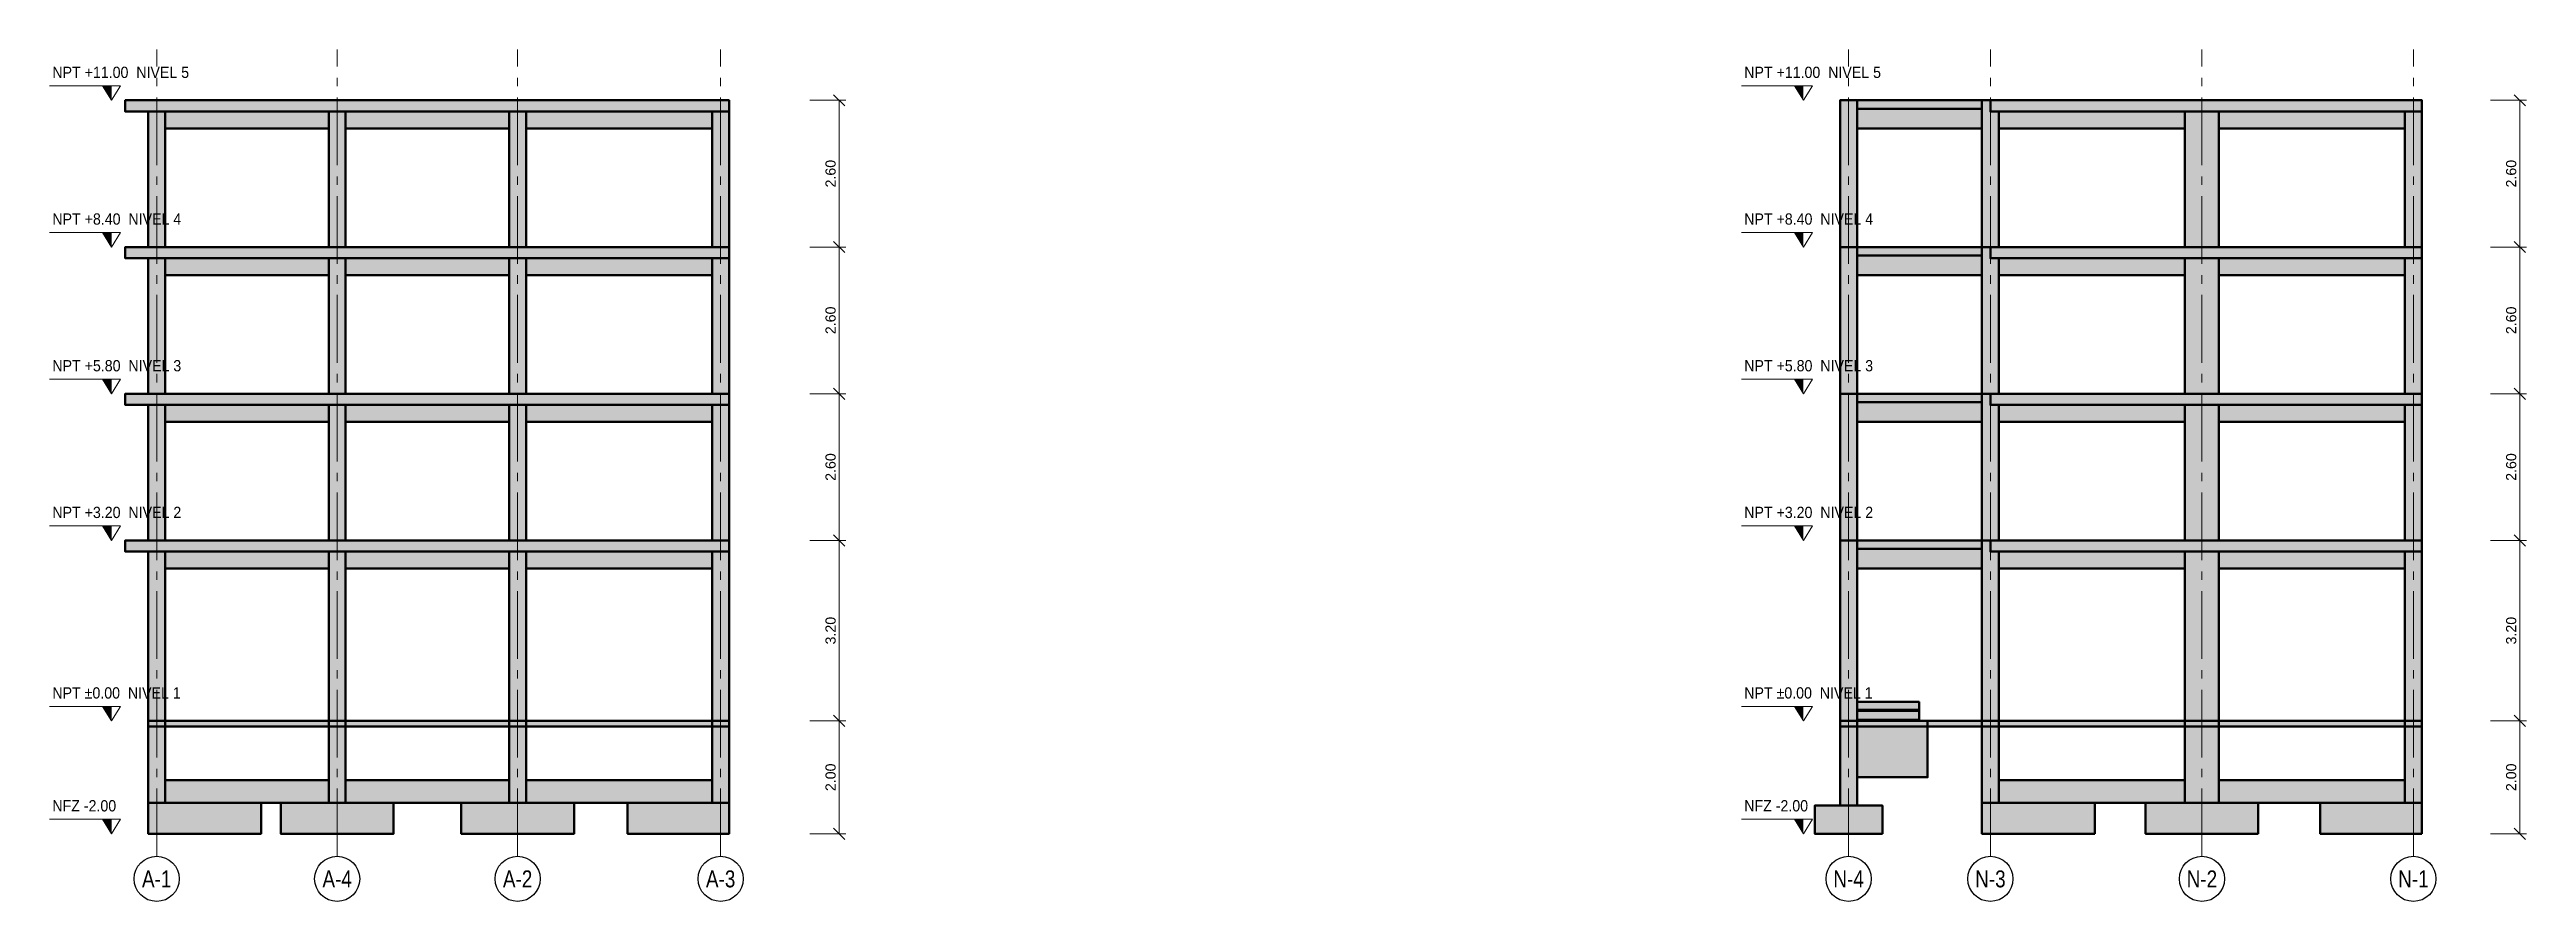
# Model space of a CAD drawing. Header units: metres. Extents: x -2 to 242, y -3 to 12.
# Drawn here: x 198.1 to 242.02, y -3.2 to 11.9 of the extents above.
import ezdxf
from ezdxf.enums import TextEntityAlignment as Align

# ---------------------------------------------------------------- set-up
doc = ezdxf.new("R2010")
doc.units = ezdxf.units.M
doc.linetypes.add('EJE100', pattern=[1.75, 1.2, -0.2, 0.15, -0.2])
for name, color, linetype, lineweight in [('E-CORTE', 7, 'Continuous', 50), ('E-CORTE-ACH', 254, 'Continuous', 0), ('E-COTA', 7, 'Continuous', 13), ('E-EJES', 1, 'Continuous', 18), ('E-EJES-ID', 7, 'Continuous', 25), ('E-NIVEL', 7, 'Continuous', 18)]:
    doc.layers.add(name, color=color, linetype=linetype, lineweight=lineweight)
doc.styles.add('ARIAL', font='arial.ttf')
doc.dimstyles.new('COTA100', dxfattribs={"dimtxt": 0.18, "dimasz": 0.12, "dimexe": 0.12, "dimexo": 0.08, "dimgap": 0.06, "dimtad": 1, "dimzin": 0, "dimdsep": 46, "dimtxsty": 'ARIAL', "dimtsz": 0.1, "dimcen": 2.5, "dimclrd": 7, "dimclre": 7, "dimclrt": 7, "dimazin": 3, "dimtfac": 1, "dimtmove": 2, "dimatfit": 3, "dimlwd": 13, "dimlwe": 13})

msp = doc.modelspace()

# ---------------------------------------------------------------- hatches: boundary and pattern name
at = {"layer": 'E-CORTE-ACH'}
for points in [[(210.15, 10.902), (210.15, 10.8), (208.0853, 10.8), (202.6931, 10.8), (199.4435, 10.8), (199.4435, 10.9161), (199.4435, 11), (202.6931, 11), (208.0853, 11), (210.15, 11)], [(230.15, 8.4), (230, 8.4), (229.85, 8.4), (229.85, 9.7), (229.85, 11), (230, 11), (230.15, 11), (230.15, 9.7)], [(230.15, 11), (231.8112, 11), (232.365, 11), (232.365, 10.8875), (232.365, 10.85), (231.8112, 10.85), (230.15, 10.85), (230.15, 10.9625)], [(232.665, 8.4), (232.515, 8.4), (232.365, 8.4), (232.365, 9.45), (232.365, 10.5), (232.365, 10.65), (232.365, 10.8), (232.365, 10.825), (232.365, 10.85), (232.365, 10.925), (232.365, 11), (232.44, 11), (232.515, 11), (232.515, 10.9), (232.515, 10.8), (232.59, 10.8), (232.665, 10.8), (232.665, 10.65), (232.665, 10.5), (232.665, 9.45)], [(232.515, 11), (233.0816, 11), (240.165, 11), (240.165, 10.9318), (240.165, 10.8), (233.0816, 10.8), (232.515, 10.8), (232.515, 10.9852)], [(199.85, 9.45), (199.85, 10.5), (199.85, 10.65), (199.85, 10.8), (200, 10.8), (200.15, 10.8), (200.15, 10.65), (200.15, 10.5), (200.15, 9.45), (200.15, 8.4), (200, 8.4), (199.85, 8.4)], [(200.15, 10.5), (200.15, 10.65), (200.15, 10.8), (201.6, 10.8), (203.05, 10.8), (203.05, 10.65), (203.05, 10.5), (201.6, 10.5)], [(203.05, 9.45), (203.05, 10.5), (203.05, 10.65), (203.05, 10.8), (203.2, 10.8), (203.35, 10.8), (203.35, 10.65), (203.35, 10.5), (203.35, 9.45), (203.35, 8.4), (203.2, 8.4), (203.05, 8.4)], [(203.35, 10.5), (203.35, 10.65), (203.35, 10.8), (204.8, 10.8), (206.25, 10.8), (206.25, 10.65), (206.25, 10.5), (204.8, 10.5)], [(206.25, 9.45), (206.25, 10.5), (206.25, 10.65), (206.25, 10.8), (206.4, 10.8), (206.55, 10.8), (206.55, 10.65), (206.55, 10.5), (206.55, 9.45), (206.55, 8.4), (206.4, 8.4), (206.25, 8.4)], [(206.55, 10.5), (206.55, 10.65), (206.55, 10.8), (208.2, 10.8), (209.85, 10.8), (209.85, 10.65), (209.85, 10.5), (208.2, 10.5)], [(209.85, 9.45), (209.85, 10.5), (209.85, 10.65), (209.85, 10.8), (210, 10.8), (210.15, 10.8), (210.15, 10.65), (210.15, 10.5), (210.15, 9.45), (210.15, 8.4), (210, 8.4), (209.85, 8.4)], [(231.2575, 10.5), (230.15, 10.5), (230.15, 10.675), (230.15, 10.85), (231.2575, 10.85), (232.365, 10.85), (232.365, 10.675), (232.365, 10.5)], [(234.315, 10.5), (232.665, 10.5), (232.665, 10.65), (232.665, 10.8), (234.315, 10.8), (235.965, 10.8), (235.965, 10.65), (235.965, 10.5)], [(236.265, 10.8), (236.565, 10.8), (236.565, 10.65), (236.565, 10.5), (236.565, 9.45), (236.565, 8.4), (236.265, 8.4), (235.965, 8.4), (235.965, 9.45), (235.965, 10.5), (235.965, 10.65), (235.965, 10.8)], [(238.215, 10.5), (236.565, 10.5), (236.565, 10.65), (236.565, 10.8), (238.215, 10.8), (239.865, 10.8), (239.865, 10.65), (239.865, 10.5)], [(240.165, 8.4), (240.015, 8.4), (239.865, 8.4), (239.865, 9.45), (239.865, 10.5), (239.865, 10.65), (239.865, 10.8), (240.015, 10.8), (240.165, 10.8), (240.165, 10.65), (240.165, 10.5), (240.165, 9.45)], [(210.15, 8.302), (210.15, 8.2), (208.0853, 8.2), (202.6931, 8.2), (199.4435, 8.2), (199.4435, 8.3161), (199.4435, 8.4), (202.6931, 8.4), (208.0853, 8.4), (210.15, 8.4)], [(230.15, 5.8), (230, 5.8), (229.85, 5.8), (229.85, 7.1), (229.85, 8.4), (230, 8.4), (230.15, 8.4), (230.15, 7.1)], [(230.15, 8.4), (231.8112, 8.4), (232.365, 8.4), (232.365, 8.2875), (232.365, 8.25), (231.8112, 8.25), (230.15, 8.25), (230.15, 8.3625)], [(232.665, 5.8), (232.515, 5.8), (232.365, 5.8), (232.365, 6.85), (232.365, 7.9), (232.365, 8.05), (232.365, 8.2), (232.365, 8.225), (232.365, 8.25), (232.365, 8.325), (232.365, 8.4), (232.44, 8.4), (232.515, 8.4), (232.515, 8.3), (232.515, 8.2), (232.59, 8.2), (232.665, 8.2), (232.665, 8.05), (232.665, 7.9), (232.665, 6.85)], [(232.515, 8.4), (233.0816, 8.4), (240.165, 8.4), (240.165, 8.3318), (240.165, 8.2), (233.0816, 8.2), (232.515, 8.2), (232.515, 8.3852)], [(199.85, 6.85), (199.85, 7.9), (199.85, 8.05), (199.85, 8.2), (200, 8.2), (200.15, 8.2), (200.15, 8.05), (200.15, 7.9), (200.15, 6.85), (200.15, 5.8), (200, 5.8), (199.85, 5.8)], [(200.15, 7.9), (200.15, 8.05), (200.15, 8.2), (201.6, 8.2), (203.05, 8.2), (203.05, 8.05), (203.05, 7.9), (201.6, 7.9)], [(203.05, 6.85), (203.05, 7.9), (203.05, 8.05), (203.05, 8.2), (203.2, 8.2), (203.35, 8.2), (203.35, 8.05), (203.35, 7.9), (203.35, 6.85), (203.35, 5.8), (203.2, 5.8), (203.05, 5.8)], [(203.35, 7.9), (203.35, 8.05), (203.35, 8.2), (204.8, 8.2), (206.25, 8.2), (206.25, 8.05), (206.25, 7.9), (204.8, 7.9)], [(206.25, 6.85), (206.25, 7.9), (206.25, 8.05), (206.25, 8.2), (206.4, 8.2), (206.55, 8.2), (206.55, 8.05), (206.55, 7.9), (206.55, 6.85), (206.55, 5.8), (206.4, 5.8), (206.25, 5.8)], [(206.55, 7.9), (206.55, 8.05), (206.55, 8.2), (208.2, 8.2), (209.85, 8.2), (209.85, 8.05), (209.85, 7.9), (208.2, 7.9)], [(209.85, 6.85), (209.85, 7.9), (209.85, 8.05), (209.85, 8.2), (210, 8.2), (210.15, 8.2), (210.15, 8.05), (210.15, 7.9), (210.15, 6.85), (210.15, 5.8), (210, 5.8), (209.85, 5.8)], [(231.2575, 7.9), (230.15, 7.9), (230.15, 8.075), (230.15, 8.25), (231.2575, 8.25), (232.365, 8.25), (232.365, 8.075), (232.365, 7.9)], [(234.315, 7.9), (232.665, 7.9), (232.665, 8.05), (232.665, 8.2), (234.315, 8.2), (235.965, 8.2), (235.965, 8.05), (235.965, 7.9)], [(236.265, 8.2), (236.565, 8.2), (236.565, 8.05), (236.565, 7.9), (236.565, 6.85), (236.565, 5.8), (236.265, 5.8), (235.965, 5.8), (235.965, 6.85), (235.965, 7.9), (235.965, 8.05), (235.965, 8.2)], [(238.215, 7.9), (236.565, 7.9), (236.565, 8.05), (236.565, 8.2), (238.215, 8.2), (239.865, 8.2), (239.865, 8.05), (239.865, 7.9)], [(240.165, 5.8), (240.015, 5.8), (239.865, 5.8), (239.865, 6.85), (239.865, 7.9), (239.865, 8.05), (239.865, 8.2), (240.015, 8.2), (240.165, 8.2), (240.165, 8.05), (240.165, 7.9), (240.165, 6.85)], [(210.15, 5.702), (210.15, 5.6), (208.0853, 5.6), (202.6931, 5.6), (199.4435, 5.6), (199.4435, 5.7161), (199.4435, 5.8), (202.6931, 5.8), (208.0853, 5.8), (210.15, 5.8)], [(230.15, 3.2), (230, 3.2), (229.85, 3.2), (229.85, 4.5), (229.85, 5.8), (230, 5.8), (230.15, 5.8), (230.15, 4.5)], [(230.15, 5.8), (231.8112, 5.8), (232.365, 5.8), (232.365, 5.6875), (232.365, 5.65), (231.8112, 5.65), (230.15, 5.65), (230.15, 5.7625)], [(232.665, 3.2), (232.515, 3.2), (232.365, 3.2), (232.365, 4.25), (232.365, 5.3), (232.365, 5.45), (232.365, 5.6), (232.365, 5.625), (232.365, 5.65), (232.365, 5.725), (232.365, 5.8), (232.44, 5.8), (232.515, 5.8), (232.515, 5.7), (232.515, 5.6), (232.59, 5.6), (232.665, 5.6), (232.665, 5.45), (232.665, 5.3), (232.665, 4.25)], [(232.515, 5.8), (233.0816, 5.8), (240.165, 5.8), (240.165, 5.7318), (240.165, 5.6), (233.0816, 5.6), (232.515, 5.6), (232.515, 5.7852)], [(199.85, 4.25), (199.85, 5.3), (199.85, 5.45), (199.85, 5.6), (200, 5.6), (200.15, 5.6), (200.15, 5.45), (200.15, 5.3), (200.15, 4.25), (200.15, 3.2), (200, 3.2), (199.85, 3.2)], [(200.15, 5.3), (200.15, 5.45), (200.15, 5.6), (201.6, 5.6), (203.05, 5.6), (203.05, 5.45), (203.05, 5.3), (201.6, 5.3)], [(203.05, 4.25), (203.05, 5.3), (203.05, 5.45), (203.05, 5.6), (203.2, 5.6), (203.35, 5.6), (203.35, 5.45), (203.35, 5.3), (203.35, 4.25), (203.35, 3.2), (203.2, 3.2), (203.05, 3.2)], [(203.35, 5.3), (203.35, 5.45), (203.35, 5.6), (204.8, 5.6), (206.25, 5.6), (206.25, 5.45), (206.25, 5.3), (204.8, 5.3)], [(206.25, 4.25), (206.25, 5.3), (206.25, 5.45), (206.25, 5.6), (206.4, 5.6), (206.55, 5.6), (206.55, 5.45), (206.55, 5.3), (206.55, 4.25), (206.55, 3.2), (206.4, 3.2), (206.25, 3.2)], [(206.55, 5.3), (206.55, 5.45), (206.55, 5.6), (208.2, 5.6), (209.85, 5.6), (209.85, 5.45), (209.85, 5.3), (208.2, 5.3)], [(209.85, 4.25), (209.85, 5.3), (209.85, 5.45), (209.85, 5.6), (210, 5.6), (210.15, 5.6), (210.15, 5.45), (210.15, 5.3), (210.15, 4.25), (210.15, 3.2), (210, 3.2), (209.85, 3.2)], [(231.2575, 5.3), (230.15, 5.3), (230.15, 5.475), (230.15, 5.65), (231.2575, 5.65), (232.365, 5.65), (232.365, 5.475), (232.365, 5.3)], [(234.315, 5.3), (232.665, 5.3), (232.665, 5.45), (232.665, 5.6), (234.315, 5.6), (235.965, 5.6), (235.965, 5.45), (235.965, 5.3)], [(236.265, 5.6), (236.565, 5.6), (236.565, 5.45), (236.565, 5.3), (236.565, 4.25), (236.565, 3.2), (236.265, 3.2), (235.965, 3.2), (235.965, 4.25), (235.965, 5.3), (235.965, 5.45), (235.965, 5.6)], [(238.215, 5.3), (236.565, 5.3), (236.565, 5.45), (236.565, 5.6), (238.215, 5.6), (239.865, 5.6), (239.865, 5.45), (239.865, 5.3)], [(240.165, 3.2), (240.015, 3.2), (239.865, 3.2), (239.865, 4.25), (239.865, 5.3), (239.865, 5.45), (239.865, 5.6), (240.015, 5.6), (240.165, 5.6), (240.165, 5.45), (240.165, 5.3), (240.165, 4.25)], [(210.15, 3.102), (210.15, 3), (208.0853, 3), (202.6931, 3), (199.4435, 3), (199.4435, 3.1161), (199.4435, 3.2), (202.6931, 3.2), (208.0853, 3.2), (210.15, 3.2)], [(230.15, 0), (230.1242, 0), (229.85, 0), (229.85, 1.6), (229.85, 3.2), (230.1242, 3.2), (230.15, 3.2), (230.15, 0.2746)], [(230.15, 3.2), (231.8112, 3.2), (232.365, 3.2), (232.365, 3.0875), (232.365, 3.05), (231.8112, 3.05), (230.15, 3.05), (230.15, 3.1625)], [(232.665, 0), (232.515, 0), (232.365, 0), (232.365, 1.35), (232.365, 2.7), (232.365, 2.85), (232.365, 3), (232.365, 3.025), (232.365, 3.05), (232.365, 3.125), (232.365, 3.2), (232.44, 3.2), (232.515, 3.2), (232.515, 3.1), (232.515, 3), (232.59, 3), (232.665, 3), (232.665, 2.85), (232.665, 2.7), (232.665, 1.35)], [(232.515, 3.2), (233.0816, 3.2), (240.165, 3.2), (240.165, 3.1318), (240.165, 3), (233.0816, 3), (232.515, 3), (232.515, 3.1852)], [(199.85, 1.35), (199.85, 2.7), (199.85, 2.85), (199.85, 3), (200, 3), (200.15, 3), (200.15, 2.85), (200.15, 2.7), (200.15, 1.35), (200.15, 0), (200, 0), (199.85, 0)], [(200.15, 2.7), (200.15, 2.85), (200.15, 3), (201.6, 3), (203.05, 3), (203.05, 2.85), (203.05, 2.7), (201.6, 2.7)], [(203.05, 1.35), (203.05, 2.7), (203.05, 2.85), (203.05, 3), (203.2, 3), (203.35, 3), (203.35, 2.85), (203.35, 2.7), (203.35, 1.35), (203.35, 0), (203.2, 0), (203.05, 0)], [(203.35, 2.7), (203.35, 2.85), (203.35, 3), (204.8, 3), (206.25, 3), (206.25, 2.85), (206.25, 2.7), (204.8, 2.7)], [(206.25, 1.35), (206.25, 2.7), (206.25, 2.85), (206.25, 3), (206.4, 3), (206.55, 3), (206.55, 2.85), (206.55, 2.7), (206.55, 1.35), (206.55, 0), (206.4, 0), (206.25, 0)], [(206.55, 2.7), (206.55, 2.85), (206.55, 3), (208.2, 3), (209.85, 3), (209.85, 2.85), (209.85, 2.7), (208.2, 2.7)], [(209.85, 1.35), (209.85, 2.7), (209.85, 2.85), (209.85, 3), (210, 3), (210.15, 3), (210.15, 2.85), (210.15, 2.7), (210.15, 1.35), (210.15, 0), (210, 0), (209.85, 0)], [(231.2575, 2.7), (230.15, 2.7), (230.15, 2.875), (230.15, 3.05), (231.2575, 3.05), (232.365, 3.05), (232.365, 2.875), (232.365, 2.7)], [(234.315, 2.7), (232.665, 2.7), (232.665, 2.85), (232.665, 3), (234.315, 3), (235.965, 3), (235.965, 2.85), (235.965, 2.7)], [(236.265, 3), (236.565, 3), (236.565, 2.85), (236.565, 2.7), (236.565, 1.35), (236.565, 0), (236.265, 0), (235.965, 0), (235.965, 1.35), (235.965, 2.7), (235.965, 2.85), (235.965, 3)], [(238.215, 2.7), (236.565, 2.7), (236.565, 2.85), (236.565, 3), (238.215, 3), (239.865, 3), (239.865, 2.85), (239.865, 2.7)], [(240.165, 0), (240.015, 0), (239.865, 0), (239.865, 1.35), (239.865, 2.7), (239.865, 2.85), (239.865, 3), (240.015, 3), (240.165, 3), (240.165, 2.85), (240.165, 2.7), (240.165, 1.35)], [(199.85, -0.725), (199.85, 0), (199.8625, 0), (199.875, 0), (200.0691, 0), (200.15, 0), (200.15, -0.725), (200.15, -1.45), (200.0691, -1.45), (199.875, -1.45), (199.8625, -1.45), (199.85, -1.45)], [(210.15, -0.0622), (210.15, -0.1), (208.125, -0.1), (202.975, -0.1), (199.85, -0.1), (199.85, -0.05), (199.85, 0), (202.975, 0), (208.125, 0), (210.15, 0)], [(203.05, -0.725), (203.05, 0), (203.2, 0), (203.35, 0), (203.35, -0.725), (203.35, -1.45), (203.2, -1.45), (203.05, -1.45)], [(206.25, -0.725), (206.25, 0), (206.4, 0), (206.55, 0), (206.55, -0.725), (206.55, -1.45), (206.4, -1.45), (206.25, -1.45)], [(209.85, -0.725), (209.85, 0), (209.9309, 0), (210.125, 0), (210.1375, 0), (210.15, 0), (210.15, -0.725), (210.15, -1.45), (210.1375, -1.45), (210.125, -1.45), (209.9309, -1.45), (209.85, -1.45)], [(230.15, -1.5), (230, -1.5), (229.85, -1.5), (229.85, -0.75), (229.85, 0), (230, 0), (230.15, 0), (230.15, -0.75)], [(229.85, 0), (232.1787, 0), (232.9427, 0), (240.165, 0), (240.165, -0.0364), (240.165, -0.1), (232.9427, -0.1), (232.1787, -0.1), (229.85, -0.1), (229.85, -0.0074)], [(231.0535, 0.3368), (231.25, 0.3368), (231.25, 0.1985), (231.25, 0.1903), (231.25, 0.1864), (231.25, 0.1844), (231.25, 0.1832), (231.25, 0.1785), (231.1321, 0.1785), (230.15, 0.1785), (230.15, 0.1832), (230.15, 0.1844), (230.15, 0.1864), (230.15, 0.1903), (230.15, 0.1985), (230.15, 0.3368)], [(230.15, 0.1792), (230.15, 0.1985), (230.2678, 0.1985), (231.25, 0.1985), (231.25, 0.1792), (231.25, 0.0186), (230.2678, 0.0186), (230.15, 0.0186)], [(230.15, -0.8), (230.15, 0), (231.15, 0), (231.4, 0), (231.4, -0.2), (231.4, -1), (231.15, -1), (230.15, -1)], [(232.665, -1.45), (232.5841, -1.45), (232.39, -1.45), (232.3775, -1.45), (232.365, -1.45), (232.365, -0.725), (232.365, 0), (232.3775, 0), (232.39, 0), (232.5841, 0), (232.665, 0), (232.665, -0.725)], [(236.565, -1.45), (236.4854, -1.45), (236.39, -1.45), (236.265, -1.45), (236.14, -1.45), (236.0445, -1.45), (235.965, -1.45), (235.965, -0.725), (235.965, 0), (236.0445, 0), (236.14, 0), (236.265, 0), (236.39, 0), (236.4854, 0), (236.565, 0), (236.565, -0.725)], [(240.165, -1.45), (240.1525, -1.45), (240.14, -1.45), (239.9458, -1.45), (239.865, -1.45), (239.865, -0.725), (239.865, 0), (239.9458, 0), (240.14, 0), (240.1525, 0), (240.165, 0), (240.165, -0.725)], [(200.15, -1.45), (200.15, -1.25), (200.15, -1.05), (201.6, -1.05), (203.05, -1.05), (203.05, -1.25), (203.05, -1.45), (201.6, -1.45)], [(203.35, -1.45), (203.35, -1.25), (203.35, -1.05), (204.8, -1.05), (206.25, -1.05), (206.25, -1.25), (206.25, -1.45), (204.8, -1.45)], [(206.55, -1.45), (206.55, -1.25), (206.55, -1.05), (208.2, -1.05), (209.85, -1.05), (209.85, -1.25), (209.85, -1.45), (208.2, -1.45)], [(234.315, -1.45), (232.665, -1.45), (232.665, -1.25), (232.665, -1.05), (234.315, -1.05), (235.965, -1.05), (235.965, -1.25), (235.965, -1.45)], [(238.215, -1.45), (236.565, -1.45), (236.565, -1.25), (236.565, -1.05), (238.215, -1.05), (239.865, -1.05), (239.865, -1.25), (239.865, -1.45)], [(199.85, -1.725), (199.85, -1.45), (200.85, -1.45), (201.85, -1.45), (201.85, -1.725), (201.85, -2), (200.85, -2), (199.85, -2)], [(202.2, -1.725), (202.2, -1.45), (203.2, -1.45), (204.2, -1.45), (204.2, -1.725), (204.2, -2), (203.2, -2), (202.2, -2)], [(205.4, -1.725), (205.4, -1.45), (206.4, -1.45), (207.4, -1.45), (207.4, -1.725), (207.4, -2), (206.4, -2), (205.4, -2)], [(208.35, -1.725), (208.35, -1.45), (209.25, -1.45), (210.15, -1.45), (210.15, -1.725), (210.15, -2), (209.25, -2), (208.35, -2)], [(230.6, -2), (230, -2), (229.4, -2), (229.4, -1.75), (229.4, -1.5), (230, -1.5), (230.6, -1.5), (230.6, -1.75)], [(234.365, -2), (233.365, -2), (232.365, -2), (232.365, -1.725), (232.365, -1.45), (233.365, -1.45), (234.365, -1.45), (234.365, -1.725)], [(237.265, -2), (236.265, -2), (235.265, -2), (235.265, -1.725), (235.265, -1.45), (236.265, -1.45), (237.265, -1.45), (237.265, -1.725)], [(240.165, -2), (239.265, -2), (238.365, -2), (238.365, -1.725), (238.365, -1.45), (239.265, -1.45), (240.165, -1.45), (240.165, -1.725)]]:
    msp.add_hatch(color=256, dxfattribs=at).paths.add_polyline_path(points)
at = {"layer": 'E-NIVEL'}
for points in [[(199.2, 11), (199.04, 11.256), (199.2, 11.256)], [(229.2, 11), (229.04, 11.256), (229.2, 11.256)], [(199.2, 8.4), (199.04, 8.656), (199.2, 8.656)], [(229.2, 8.4), (229.04, 8.656), (229.2, 8.656)], [(199.2, 5.8), (199.04, 6.056), (199.2, 6.056)], [(229.2, 5.8), (229.04, 6.056), (229.2, 6.056)], [(199.2, 3.2), (199.04, 3.456), (199.2, 3.456)], [(229.2, 3.2), (229.04, 3.456), (229.2, 3.456)], [(199.2, 0), (199.04, 0.256), (199.2, 0.256)], [(229.2, 0), (229.04, 0.256), (229.2, 0.256)], [(199.2, -2), (199.04, -1.744), (199.2, -1.744)], [(229.2, -2), (229.04, -1.744), (229.2, -1.744)]]:
    msp.add_hatch(color=7, dxfattribs=at).paths.add_polyline_path(points)

# ---------------------------------------------------------------- linework, layer by layer
at = {"layer": 'E-CORTE'}
for points in [[(210.15, 10.902), (210.15, 10.8), (208.0853, 10.8), (202.6931, 10.8), (199.4435, 10.8), (199.4435, 10.9161), (199.4435, 11), (202.6931, 11), (208.0853, 11), (210.15, 11), (210.15, 10.902)], [(230.15, 8.4), (230, 8.4), (229.85, 8.4), (229.85, 9.7), (229.85, 11), (230, 11), (230.15, 11), (230.15, 9.7), (230.15, 8.4)], [(230.15, 11), (231.8112, 11), (232.365, 11), (232.365, 10.8875), (232.365, 10.85), (231.8112, 10.85), (230.15, 10.85), (230.15, 10.9625), (230.15, 11)], [(232.665, 8.4), (232.515, 8.4), (232.365, 8.4), (232.365, 9.45), (232.365, 10.5), (232.365, 10.65), (232.365, 10.8), (232.365, 10.825), (232.365, 10.85), (232.365, 10.925), (232.365, 11), (232.44, 11), (232.515, 11), (232.515, 10.9), (232.515, 10.8), (232.59, 10.8), (232.665, 10.8), (232.665, 10.65), (232.665, 10.5), (232.665, 9.45), (232.665, 8.4)], [(232.515, 11), (233.0816, 11), (240.165, 11), (240.165, 10.9318), (240.165, 10.8), (233.0816, 10.8), (232.515, 10.8), (232.515, 10.9852), (232.515, 11)], [(199.85, 9.45), (199.85, 10.5), (199.85, 10.65), (199.85, 10.8), (200, 10.8), (200.15, 10.8), (200.15, 10.65), (200.15, 10.5), (200.15, 9.45), (200.15, 8.4), (200, 8.4), (199.85, 8.4), (199.85, 9.45)], [(200.15, 10.5), (200.15, 10.65), (200.15, 10.8), (201.6, 10.8), (203.05, 10.8), (203.05, 10.65), (203.05, 10.5), (201.6, 10.5), (200.15, 10.5)], [(203.05, 9.45), (203.05, 10.5), (203.05, 10.65), (203.05, 10.8), (203.2, 10.8), (203.35, 10.8), (203.35, 10.65), (203.35, 10.5), (203.35, 9.45), (203.35, 8.4), (203.2, 8.4), (203.05, 8.4), (203.05, 9.45)], [(203.35, 10.5), (203.35, 10.65), (203.35, 10.8), (204.8, 10.8), (206.25, 10.8), (206.25, 10.65), (206.25, 10.5), (204.8, 10.5), (203.35, 10.5)], [(206.25, 9.45), (206.25, 10.5), (206.25, 10.65), (206.25, 10.8), (206.4, 10.8), (206.55, 10.8), (206.55, 10.65), (206.55, 10.5), (206.55, 9.45), (206.55, 8.4), (206.4, 8.4), (206.25, 8.4), (206.25, 9.45)], [(206.55, 10.5), (206.55, 10.65), (206.55, 10.8), (208.2, 10.8), (209.85, 10.8), (209.85, 10.65), (209.85, 10.5), (208.2, 10.5), (206.55, 10.5)], [(209.85, 9.45), (209.85, 10.5), (209.85, 10.65), (209.85, 10.8), (210, 10.8), (210.15, 10.8), (210.15, 10.65), (210.15, 10.5), (210.15, 9.45), (210.15, 8.4), (210, 8.4), (209.85, 8.4), (209.85, 9.45)], [(231.2575, 10.5), (230.15, 10.5), (230.15, 10.675), (230.15, 10.85), (231.2575, 10.85), (232.365, 10.85), (232.365, 10.675), (232.365, 10.5), (231.2575, 10.5)], [(234.315, 10.5), (232.665, 10.5), (232.665, 10.65), (232.665, 10.8), (234.315, 10.8), (235.965, 10.8), (235.965, 10.65), (235.965, 10.5), (234.315, 10.5)], [(236.265, 10.8), (236.565, 10.8), (236.565, 10.65), (236.565, 10.5), (236.565, 9.45), (236.565, 8.4), (236.265, 8.4), (235.965, 8.4), (235.965, 9.45), (235.965, 10.5), (235.965, 10.65), (235.965, 10.8), (236.265, 10.8)], [(238.215, 10.5), (236.565, 10.5), (236.565, 10.65), (236.565, 10.8), (238.215, 10.8), (239.865, 10.8), (239.865, 10.65), (239.865, 10.5), (238.215, 10.5)], [(240.165, 8.4), (240.015, 8.4), (239.865, 8.4), (239.865, 9.45), (239.865, 10.5), (239.865, 10.65), (239.865, 10.8), (240.015, 10.8), (240.165, 10.8), (240.165, 10.65), (240.165, 10.5), (240.165, 9.45), (240.165, 8.4)], [(210.15, 8.302), (210.15, 8.2), (208.0853, 8.2), (202.6931, 8.2), (199.4435, 8.2), (199.4435, 8.3161), (199.4435, 8.4), (202.6931, 8.4), (208.0853, 8.4), (210.15, 8.4), (210.15, 8.302)], [(230.15, 5.8), (230, 5.8), (229.85, 5.8), (229.85, 7.1), (229.85, 8.4), (230, 8.4), (230.15, 8.4), (230.15, 7.1), (230.15, 5.8)], [(230.15, 8.4), (231.8112, 8.4), (232.365, 8.4), (232.365, 8.2875), (232.365, 8.25), (231.8112, 8.25), (230.15, 8.25), (230.15, 8.3625), (230.15, 8.4)], [(232.665, 5.8), (232.515, 5.8), (232.365, 5.8), (232.365, 6.85), (232.365, 7.9), (232.365, 8.05), (232.365, 8.2), (232.365, 8.225), (232.365, 8.25), (232.365, 8.325), (232.365, 8.4), (232.44, 8.4), (232.515, 8.4), (232.515, 8.3), (232.515, 8.2), (232.59, 8.2), (232.665, 8.2), (232.665, 8.05), (232.665, 7.9), (232.665, 6.85), (232.665, 5.8)], [(232.515, 8.4), (233.0816, 8.4), (240.165, 8.4), (240.165, 8.3318), (240.165, 8.2), (233.0816, 8.2), (232.515, 8.2), (232.515, 8.3852), (232.515, 8.4)], [(199.85, 6.85), (199.85, 7.9), (199.85, 8.05), (199.85, 8.2), (200, 8.2), (200.15, 8.2), (200.15, 8.05), (200.15, 7.9), (200.15, 6.85), (200.15, 5.8), (200, 5.8), (199.85, 5.8), (199.85, 6.85)], [(200.15, 7.9), (200.15, 8.05), (200.15, 8.2), (201.6, 8.2), (203.05, 8.2), (203.05, 8.05), (203.05, 7.9), (201.6, 7.9), (200.15, 7.9)], [(203.05, 6.85), (203.05, 7.9), (203.05, 8.05), (203.05, 8.2), (203.2, 8.2), (203.35, 8.2), (203.35, 8.05), (203.35, 7.9), (203.35, 6.85), (203.35, 5.8), (203.2, 5.8), (203.05, 5.8), (203.05, 6.85)], [(203.35, 7.9), (203.35, 8.05), (203.35, 8.2), (204.8, 8.2), (206.25, 8.2), (206.25, 8.05), (206.25, 7.9), (204.8, 7.9), (203.35, 7.9)], [(206.25, 6.85), (206.25, 7.9), (206.25, 8.05), (206.25, 8.2), (206.4, 8.2), (206.55, 8.2), (206.55, 8.05), (206.55, 7.9), (206.55, 6.85), (206.55, 5.8), (206.4, 5.8), (206.25, 5.8), (206.25, 6.85)], [(206.55, 7.9), (206.55, 8.05), (206.55, 8.2), (208.2, 8.2), (209.85, 8.2), (209.85, 8.05), (209.85, 7.9), (208.2, 7.9), (206.55, 7.9)], [(209.85, 6.85), (209.85, 7.9), (209.85, 8.05), (209.85, 8.2), (210, 8.2), (210.15, 8.2), (210.15, 8.05), (210.15, 7.9), (210.15, 6.85), (210.15, 5.8), (210, 5.8), (209.85, 5.8), (209.85, 6.85)], [(231.2575, 7.9), (230.15, 7.9), (230.15, 8.075), (230.15, 8.25), (231.2575, 8.25), (232.365, 8.25), (232.365, 8.075), (232.365, 7.9), (231.2575, 7.9)], [(234.315, 7.9), (232.665, 7.9), (232.665, 8.05), (232.665, 8.2), (234.315, 8.2), (235.965, 8.2), (235.965, 8.05), (235.965, 7.9), (234.315, 7.9)], [(236.265, 8.2), (236.565, 8.2), (236.565, 8.05), (236.565, 7.9), (236.565, 6.85), (236.565, 5.8), (236.265, 5.8), (235.965, 5.8), (235.965, 6.85), (235.965, 7.9), (235.965, 8.05), (235.965, 8.2), (236.265, 8.2)], [(238.215, 7.9), (236.565, 7.9), (236.565, 8.05), (236.565, 8.2), (238.215, 8.2), (239.865, 8.2), (239.865, 8.05), (239.865, 7.9), (238.215, 7.9)], [(240.165, 5.8), (240.015, 5.8), (239.865, 5.8), (239.865, 6.85), (239.865, 7.9), (239.865, 8.05), (239.865, 8.2), (240.015, 8.2), (240.165, 8.2), (240.165, 8.05), (240.165, 7.9), (240.165, 6.85), (240.165, 5.8)], [(210.15, 5.702), (210.15, 5.6), (208.0853, 5.6), (202.6931, 5.6), (199.4435, 5.6), (199.4435, 5.7161), (199.4435, 5.8), (202.6931, 5.8), (208.0853, 5.8), (210.15, 5.8), (210.15, 5.702)], [(230.15, 3.2), (230, 3.2), (229.85, 3.2), (229.85, 4.5), (229.85, 5.8), (230, 5.8), (230.15, 5.8), (230.15, 4.5), (230.15, 3.2)], [(230.15, 5.8), (231.8112, 5.8), (232.365, 5.8), (232.365, 5.6875), (232.365, 5.65), (231.8112, 5.65), (230.15, 5.65), (230.15, 5.7625), (230.15, 5.8)], [(232.665, 3.2), (232.515, 3.2), (232.365, 3.2), (232.365, 4.25), (232.365, 5.3), (232.365, 5.45), (232.365, 5.6), (232.365, 5.625), (232.365, 5.65), (232.365, 5.725), (232.365, 5.8), (232.44, 5.8), (232.515, 5.8), (232.515, 5.7), (232.515, 5.6), (232.59, 5.6), (232.665, 5.6), (232.665, 5.45), (232.665, 5.3), (232.665, 4.25), (232.665, 3.2)], [(232.515, 5.8), (233.0816, 5.8), (240.165, 5.8), (240.165, 5.7318), (240.165, 5.6), (233.0816, 5.6), (232.515, 5.6), (232.515, 5.7852), (232.515, 5.8)], [(199.85, 4.25), (199.85, 5.3), (199.85, 5.45), (199.85, 5.6), (200, 5.6), (200.15, 5.6), (200.15, 5.45), (200.15, 5.3), (200.15, 4.25), (200.15, 3.2), (200, 3.2), (199.85, 3.2), (199.85, 4.25)], [(200.15, 5.3), (200.15, 5.45), (200.15, 5.6), (201.6, 5.6), (203.05, 5.6), (203.05, 5.45), (203.05, 5.3), (201.6, 5.3), (200.15, 5.3)], [(203.05, 4.25), (203.05, 5.3), (203.05, 5.45), (203.05, 5.6), (203.2, 5.6), (203.35, 5.6), (203.35, 5.45), (203.35, 5.3), (203.35, 4.25), (203.35, 3.2), (203.2, 3.2), (203.05, 3.2), (203.05, 4.25)], [(203.35, 5.3), (203.35, 5.45), (203.35, 5.6), (204.8, 5.6), (206.25, 5.6), (206.25, 5.45), (206.25, 5.3), (204.8, 5.3), (203.35, 5.3)], [(206.25, 4.25), (206.25, 5.3), (206.25, 5.45), (206.25, 5.6), (206.4, 5.6), (206.55, 5.6), (206.55, 5.45), (206.55, 5.3), (206.55, 4.25), (206.55, 3.2), (206.4, 3.2), (206.25, 3.2), (206.25, 4.25)], [(206.55, 5.3), (206.55, 5.45), (206.55, 5.6), (208.2, 5.6), (209.85, 5.6), (209.85, 5.45), (209.85, 5.3), (208.2, 5.3), (206.55, 5.3)], [(209.85, 4.25), (209.85, 5.3), (209.85, 5.45), (209.85, 5.6), (210, 5.6), (210.15, 5.6), (210.15, 5.45), (210.15, 5.3), (210.15, 4.25), (210.15, 3.2), (210, 3.2), (209.85, 3.2), (209.85, 4.25)], [(231.2575, 5.3), (230.15, 5.3), (230.15, 5.475), (230.15, 5.65), (231.2575, 5.65), (232.365, 5.65), (232.365, 5.475), (232.365, 5.3), (231.2575, 5.3)], [(234.315, 5.3), (232.665, 5.3), (232.665, 5.45), (232.665, 5.6), (234.315, 5.6), (235.965, 5.6), (235.965, 5.45), (235.965, 5.3), (234.315, 5.3)], [(236.265, 5.6), (236.565, 5.6), (236.565, 5.45), (236.565, 5.3), (236.565, 4.25), (236.565, 3.2), (236.265, 3.2), (235.965, 3.2), (235.965, 4.25), (235.965, 5.3), (235.965, 5.45), (235.965, 5.6), (236.265, 5.6)], [(238.215, 5.3), (236.565, 5.3), (236.565, 5.45), (236.565, 5.6), (238.215, 5.6), (239.865, 5.6), (239.865, 5.45), (239.865, 5.3), (238.215, 5.3)], [(240.165, 3.2), (240.015, 3.2), (239.865, 3.2), (239.865, 4.25), (239.865, 5.3), (239.865, 5.45), (239.865, 5.6), (240.015, 5.6), (240.165, 5.6), (240.165, 5.45), (240.165, 5.3), (240.165, 4.25), (240.165, 3.2)], [(210.15, 3.102), (210.15, 3), (208.0853, 3), (202.6931, 3), (199.4435, 3), (199.4435, 3.1161), (199.4435, 3.2), (202.6931, 3.2), (208.0853, 3.2), (210.15, 3.2), (210.15, 3.102)], [(230.15, 0), (230.1242, 0), (229.85, 0), (229.85, 1.6), (229.85, 3.2), (230.1242, 3.2), (230.15, 3.2), (230.15, 0.2746), (230.15, 0)], [(230.15, 3.2), (231.8112, 3.2), (232.365, 3.2), (232.365, 3.0875), (232.365, 3.05), (231.8112, 3.05), (230.15, 3.05), (230.15, 3.1625), (230.15, 3.2)], [(232.665, 0), (232.515, 0), (232.365, 0), (232.365, 1.35), (232.365, 2.7), (232.365, 2.85), (232.365, 3), (232.365, 3.025), (232.365, 3.05), (232.365, 3.125), (232.365, 3.2), (232.44, 3.2), (232.515, 3.2), (232.515, 3.1), (232.515, 3), (232.59, 3), (232.665, 3), (232.665, 2.85), (232.665, 2.7), (232.665, 1.35), (232.665, 0)], [(232.515, 3.2), (233.0816, 3.2), (240.165, 3.2), (240.165, 3.1318), (240.165, 3), (233.0816, 3), (232.515, 3), (232.515, 3.1852), (232.515, 3.2)], [(199.85, 1.35), (199.85, 2.7), (199.85, 2.85), (199.85, 3), (200, 3), (200.15, 3), (200.15, 2.85), (200.15, 2.7), (200.15, 1.35), (200.15, 0), (200, 0), (199.85, 0), (199.85, 1.35)], [(200.15, 2.7), (200.15, 2.85), (200.15, 3), (201.6, 3), (203.05, 3), (203.05, 2.85), (203.05, 2.7), (201.6, 2.7), (200.15, 2.7)], [(203.05, 1.35), (203.05, 2.7), (203.05, 2.85), (203.05, 3), (203.2, 3), (203.35, 3), (203.35, 2.85), (203.35, 2.7), (203.35, 1.35), (203.35, 0), (203.2, 0), (203.05, 0), (203.05, 1.35)], [(203.35, 2.7), (203.35, 2.85), (203.35, 3), (204.8, 3), (206.25, 3), (206.25, 2.85), (206.25, 2.7), (204.8, 2.7), (203.35, 2.7)], [(206.25, 1.35), (206.25, 2.7), (206.25, 2.85), (206.25, 3), (206.4, 3), (206.55, 3), (206.55, 2.85), (206.55, 2.7), (206.55, 1.35), (206.55, 0), (206.4, 0), (206.25, 0), (206.25, 1.35)], [(206.55, 2.7), (206.55, 2.85), (206.55, 3), (208.2, 3), (209.85, 3), (209.85, 2.85), (209.85, 2.7), (208.2, 2.7), (206.55, 2.7)], [(209.85, 1.35), (209.85, 2.7), (209.85, 2.85), (209.85, 3), (210, 3), (210.15, 3), (210.15, 2.85), (210.15, 2.7), (210.15, 1.35), (210.15, 0), (210, 0), (209.85, 0), (209.85, 1.35)], [(231.2575, 2.7), (230.15, 2.7), (230.15, 2.875), (230.15, 3.05), (231.2575, 3.05), (232.365, 3.05), (232.365, 2.875), (232.365, 2.7), (231.2575, 2.7)], [(234.315, 2.7), (232.665, 2.7), (232.665, 2.85), (232.665, 3), (234.315, 3), (235.965, 3), (235.965, 2.85), (235.965, 2.7), (234.315, 2.7)], [(236.265, 3), (236.565, 3), (236.565, 2.85), (236.565, 2.7), (236.565, 1.35), (236.565, 0), (236.265, 0), (235.965, 0), (235.965, 1.35), (235.965, 2.7), (235.965, 2.85), (235.965, 3), (236.265, 3)], [(238.215, 2.7), (236.565, 2.7), (236.565, 2.85), (236.565, 3), (238.215, 3), (239.865, 3), (239.865, 2.85), (239.865, 2.7), (238.215, 2.7)], [(240.165, 0), (240.015, 0), (239.865, 0), (239.865, 1.35), (239.865, 2.7), (239.865, 2.85), (239.865, 3), (240.015, 3), (240.165, 3), (240.165, 2.85), (240.165, 2.7), (240.165, 1.35), (240.165, 0)], [(199.85, -0.725), (199.85, 0), (199.8625, 0), (199.875, 0), (200.0691, 0), (200.15, 0), (200.15, -0.725), (200.15, -1.45), (200.0691, -1.45), (199.875, -1.45), (199.8625, -1.45), (199.85, -1.45), (199.85, -0.725)], [(210.15, -0.0622), (210.15, -0.1), (208.125, -0.1), (202.975, -0.1), (199.85, -0.1), (199.85, -0.05), (199.85, 0), (202.975, 0), (208.125, 0), (210.15, 0), (210.15, -0.0622)], [(203.05, -0.725), (203.05, 0), (203.2, 0), (203.35, 0), (203.35, -0.725), (203.35, -1.45), (203.2, -1.45), (203.05, -1.45), (203.05, -0.725)], [(206.25, -0.725), (206.25, 0), (206.4, 0), (206.55, 0), (206.55, -0.725), (206.55, -1.45), (206.4, -1.45), (206.25, -1.45), (206.25, -0.725)], [(209.85, -0.725), (209.85, 0), (209.9309, 0), (210.125, 0), (210.1375, 0), (210.15, 0), (210.15, -0.725), (210.15, -1.45), (210.1375, -1.45), (210.125, -1.45), (209.9309, -1.45), (209.85, -1.45), (209.85, -0.725)], [(230.15, -1.5), (230, -1.5), (229.85, -1.5), (229.85, -0.75), (229.85, 0), (230, 0), (230.15, 0), (230.15, -0.75), (230.15, -1.5)], [(229.85, 0), (232.1787, 0), (232.9427, 0), (240.165, 0), (240.165, -0.0364), (240.165, -0.1), (232.9427, -0.1), (232.1787, -0.1), (229.85, -0.1), (229.85, -0.0074), (229.85, 0)], [(231.0535, 0.3368), (231.25, 0.3368), (231.25, 0.1985), (231.25, 0.1903), (231.25, 0.1864), (231.25, 0.1844), (231.25, 0.1832), (231.25, 0.1785), (231.1321, 0.1785), (230.15, 0.1785), (230.15, 0.1832), (230.15, 0.1844), (230.15, 0.1864), (230.15, 0.1903), (230.15, 0.1985), (230.15, 0.3368), (231.0535, 0.3368)], [(230.15, 0.1792), (230.15, 0.1985), (230.2678, 0.1985), (231.25, 0.1985), (231.25, 0.1792), (231.25, 0.0186), (230.2678, 0.0186), (230.15, 0.0186), (230.15, 0.1792)], [(230.15, -0.8), (230.15, 0), (231.15, 0), (231.4, 0), (231.4, -0.2), (231.4, -1), (231.15, -1), (230.15, -1), (230.15, -0.8)], [(232.665, -1.45), (232.5841, -1.45), (232.39, -1.45), (232.3775, -1.45), (232.365, -1.45), (232.365, -0.725), (232.365, 0), (232.3775, 0), (232.39, 0), (232.5841, 0), (232.665, 0), (232.665, -0.725), (232.665, -1.45)], [(236.565, -1.45), (236.4854, -1.45), (236.39, -1.45), (236.265, -1.45), (236.14, -1.45), (236.0445, -1.45), (235.965, -1.45), (235.965, -0.725), (235.965, 0), (236.0445, 0), (236.14, 0), (236.265, 0), (236.39, 0), (236.4854, 0), (236.565, 0), (236.565, -0.725), (236.565, -1.45)], [(240.165, -1.45), (240.1525, -1.45), (240.14, -1.45), (239.9458, -1.45), (239.865, -1.45), (239.865, -0.725), (239.865, 0), (239.9458, 0), (240.14, 0), (240.1525, 0), (240.165, 0), (240.165, -0.725), (240.165, -1.45)], [(200.15, -1.45), (200.15, -1.25), (200.15, -1.05), (201.6, -1.05), (203.05, -1.05), (203.05, -1.25), (203.05, -1.45), (201.6, -1.45), (200.15, -1.45)], [(203.35, -1.45), (203.35, -1.25), (203.35, -1.05), (204.8, -1.05), (206.25, -1.05), (206.25, -1.25), (206.25, -1.45), (204.8, -1.45), (203.35, -1.45)], [(206.55, -1.45), (206.55, -1.25), (206.55, -1.05), (208.2, -1.05), (209.85, -1.05), (209.85, -1.25), (209.85, -1.45), (208.2, -1.45), (206.55, -1.45)], [(234.315, -1.45), (232.665, -1.45), (232.665, -1.25), (232.665, -1.05), (234.315, -1.05), (235.965, -1.05), (235.965, -1.25), (235.965, -1.45), (234.315, -1.45)], [(238.215, -1.45), (236.565, -1.45), (236.565, -1.25), (236.565, -1.05), (238.215, -1.05), (239.865, -1.05), (239.865, -1.25), (239.865, -1.45), (238.215, -1.45)], [(199.85, -1.725), (199.85, -1.45), (200.85, -1.45), (201.85, -1.45), (201.85, -1.725), (201.85, -2), (200.85, -2), (199.85, -2), (199.85, -1.725)], [(202.2, -1.725), (202.2, -1.45), (203.2, -1.45), (204.2, -1.45), (204.2, -1.725), (204.2, -2), (203.2, -2), (202.2, -2), (202.2, -1.725)], [(205.4, -1.725), (205.4, -1.45), (206.4, -1.45), (207.4, -1.45), (207.4, -1.725), (207.4, -2), (206.4, -2), (205.4, -2), (205.4, -1.725)], [(208.35, -1.725), (208.35, -1.45), (209.25, -1.45), (210.15, -1.45), (210.15, -1.725), (210.15, -2), (209.25, -2), (208.35, -2), (208.35, -1.725)], [(230.6, -2), (230, -2), (229.4, -2), (229.4, -1.75), (229.4, -1.5), (230, -1.5), (230.6, -1.5), (230.6, -1.75), (230.6, -2)], [(234.365, -2), (233.365, -2), (232.365, -2), (232.365, -1.725), (232.365, -1.45), (233.365, -1.45), (234.365, -1.45), (234.365, -1.725), (234.365, -2)], [(237.265, -2), (236.265, -2), (235.265, -2), (235.265, -1.725), (235.265, -1.45), (236.265, -1.45), (237.265, -1.45), (237.265, -1.725), (237.265, -2)], [(240.165, -2), (239.265, -2), (238.365, -2), (238.365, -1.725), (238.365, -1.45), (239.265, -1.45), (240.165, -1.45), (240.165, -1.725), (240.165, -2)]]:
    msp.add_lwpolyline(points, dxfattribs=at)
at = {"layer": 'E-EJES', "linetype": 'EJE100'}
for p, q in [((200, -2.4), (200, 11.9)), ((203.2, -2.4), (203.2, 11.9)), ((206.4, -2.4), (206.4, 11.9)), ((210, -2.4), (210, 11.9)), ((230, -2.4), (230, 11.9)), ((232.515, -2.4), (232.515, 11.9)), ((236.265, -2.4), (236.265, 11.9)), ((240.015, -2.4), (240.015, 11.9))]:
    msp.add_line(p, q, dxfattribs=at)
at = {"layer": 'E-EJES-ID'}
for centre in [(200, -2.8), (203.2, -2.8), (206.4, -2.8), (210, -2.8), (230, -2.8), (232.515, -2.8), (236.265, -2.8), (240.015, -2.8)]:
    msp.add_circle(centre, 0.4, dxfattribs=at)
at = {"layer": 'E-NIVEL'}
for p, q in [((198.1, 11.256), (199.36, 11.256)), ((228.1, 11.256), (229.36, 11.256)), ((198.1, 8.656), (199.36, 8.656)), ((228.1, 8.656), (229.36, 8.656)), ((198.1, 6.056), (199.36, 6.056)), ((228.1, 6.056), (229.36, 6.056)), ((198.1, 3.456), (199.36, 3.456)), ((228.1, 3.456), (229.36, 3.456)), ((198.1, 0.256), (199.36, 0.256)), ((228.1, 0.256), (229.36, 0.256)), ((198.1, -1.744), (199.36, -1.744)), ((228.1, -1.744), (229.36, -1.744))]:
    msp.add_line(p, q, dxfattribs=at)
for points in [[(199.2, 11), (199.04, 11.256), (199.36, 11.256)], [(229.2, 11), (229.04, 11.256), (229.36, 11.256)], [(199.2, 8.4), (199.04, 8.656), (199.36, 8.656)], [(229.2, 8.4), (229.04, 8.656), (229.36, 8.656)], [(199.2, 5.8), (199.04, 6.056), (199.36, 6.056)], [(229.2, 5.8), (229.04, 6.056), (229.36, 6.056)], [(199.2, 3.2), (199.04, 3.456), (199.36, 3.456)], [(229.2, 3.2), (229.04, 3.456), (229.36, 3.456)], [(199.2, 0), (199.04, 0.256), (199.36, 0.256)], [(229.2, 0), (229.04, 0.256), (229.36, 0.256)], [(199.2, -2), (199.04, -1.744), (199.36, -1.744)], [(229.2, -2), (229.04, -1.744), (229.36, -1.744)]]:
    msp.add_lwpolyline(points, close=True, dxfattribs=at)

# ---------------------------------------------------------------- texts
at = {"layer": 'E-EJES-ID', "style": 'ARIAL', "width": 0.8}
for s, p in [('A-1', (200, -2.8)), ('A-4', (203.2, -2.8)), ('A-2', (206.4, -2.8)), ('A-3', (210, -2.8)), ('N-4', (230, -2.8)), ('N-3', (232.515, -2.8)), ('N-2', (236.265, -2.8)), ('N-1', (240.015, -2.8))]:
    msp.add_text(s, height=0.3, dxfattribs=at).set_placement(p, align=Align.MIDDLE_CENTER)
at = {"layer": 'E-NIVEL', "style": 'ARIAL', "width": 0.9}
for s, p in [('NPT +11.00  NIVEL 5', (198.15, 11.336)), ('NPT +11.00  NIVEL 5', (228.15, 11.336)), ('NPT +8.40  NIVEL 4', (198.15, 8.736)), ('NPT +8.40  NIVEL 4', (228.15, 8.736)), ('NPT +5.80  NIVEL 3', (198.15, 6.136)), ('NPT +5.80  NIVEL 3', (228.15, 6.136)), ('NPT +3.20  NIVEL 2', (198.15, 3.536)), ('NPT +3.20  NIVEL 2', (228.15, 3.536)), ('NPT ±0.00  NIVEL 1', (198.15, 0.336)), ('NPT ±0.00  NIVEL 1', (228.15, 0.336)), ('NFZ -2.00', (198.15, -1.664)), ('NFZ -2.00', (228.15, -1.664))]:
    msp.add_text(s, height=0.2, dxfattribs=at).set_placement(p, align=Align.BOTTOM_LEFT)

# ---------------------------------------------------------------- dimensions: what is measured, and where the dimension line sits
at = {"layer": 'E-COTA'}
for base, p1, p2 in [((212.1, 8.4), (211.5, 8.4), (211.5, 11)), ((241.9, 8.4), (241.3, 8.4), (241.3, 11)), ((212.1, 5.8), (211.5, 5.8), (211.5, 8.4)), ((241.9, 5.8), (241.3, 5.8), (241.3, 8.4)), ((212.1, 3.2), (211.5, 3.2), (211.5, 5.8)), ((241.9, 3.2), (241.3, 3.2), (241.3, 5.8)), ((212.1, 0), (211.5, 0), (211.5, 3.2)), ((241.9, 0), (241.3, 0), (241.3, 3.2)), ((212.1, -2), (211.5, -2), (211.5, 0)), ((241.9, -2), (241.3, -2), (241.3, 0))]:
    msp.add_linear_dim(base=base, p1=p1, p2=p2, angle=90, dimstyle='COTA100', override={"dimdec": 2}, dxfattribs=at).render()

doc.saveas('drawing.dxf')
